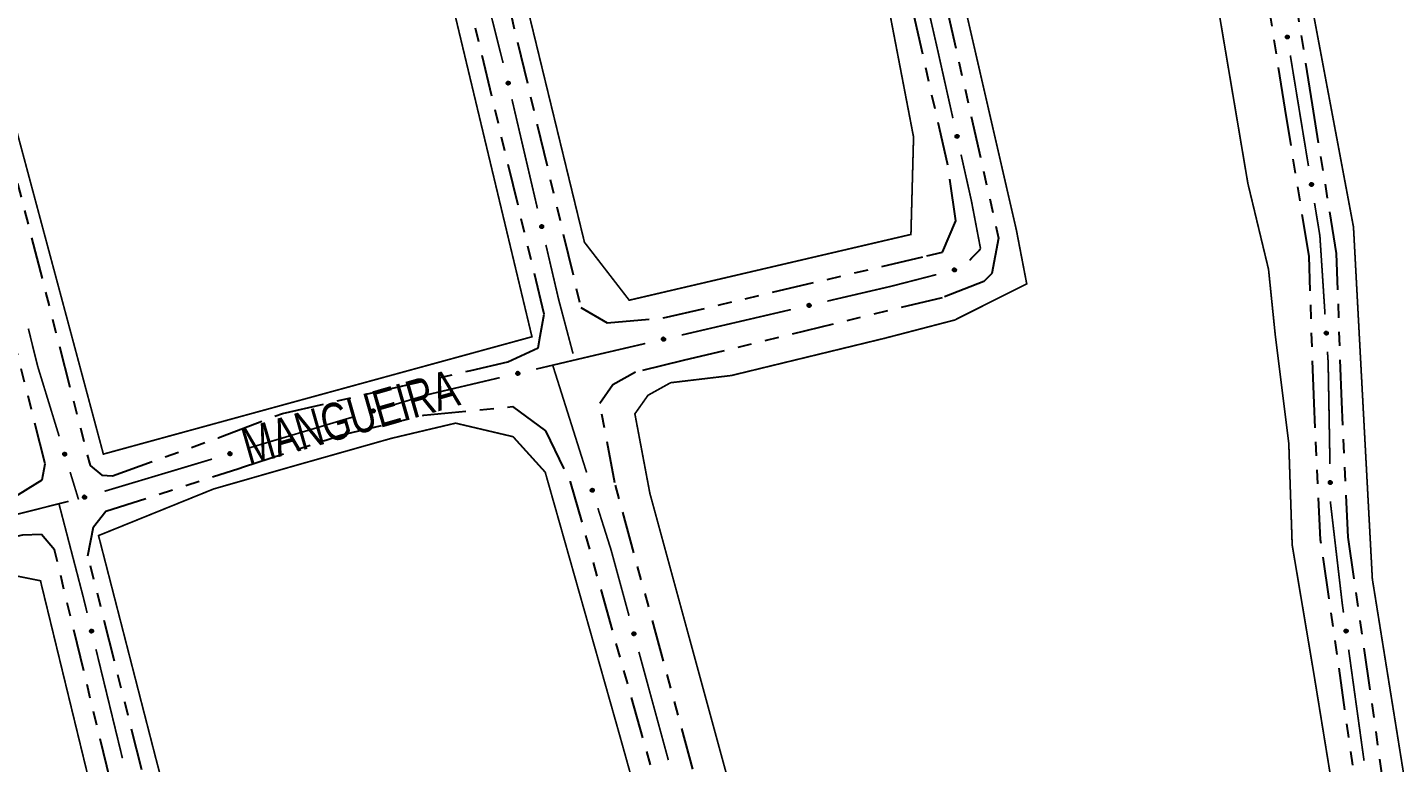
# Model space of a CAD drawing. Extents: x 212200 to 214553, y 4880545 to 4882659.
# Drawn here: x 213276.2 to 213422.7, y 4881777 to 4881855.7 of the extents above; entities that cross this region are included whole.
import ezdxf

# ---------------------------------------------------------------- set-up
doc = ezdxf.new("R2010")
doc.units = 0
doc.header["$LTSCALE"] = 1.5
doc.header["$MEASUREMENT"] = 0
doc.linetypes.add('TRACO_12', pattern=[2.5, 2, -0.5])
doc.linetypes.add('TRACO_25', pattern=[8, 3, -1, 1, -1, 1, -1])
for name, color, linetype in [('RU-QUADRA', 210, 'CONTINUOUS'), ('SV-EIXO-RUA-N-PAV', 6, 'CONTINUOUS'), ('SV-RUA-NAO-PAV', 7, 'CONTINUOUS'), ('SV-TXT-RUA-N-PAV', 7, 'CONTINUOUS')]:
    doc.layers.add(name, color=color, linetype=linetype)
doc.styles.add('ARIAL', font='ARIAL.SHX')

msp = doc.modelspace()

# ---------------------------------------------------------------- linework, layer by layer
at = {"layer": 'RU-QUADRA', "linetype": 'Continuous', "const_width": 0.18, "flags": 128}
msp.add_lwpolyline([(213589.483479, 4882129.917046), (213611.222499, 4882076.068097), (213645.127392, 4881970.364606), (213677.320817, 4881867.484334), (213699.574662, 4881811.211047), (213523.77, 4881775.09), (213487.36, 4881768.02), (213476.5, 4881765.91), (213448.68, 4881760.51), (213438.9, 4881758.61), (213426.44, 4881757.34), (213420.13, 4881796.67), (213418.11, 4881834.36), (213405.88, 4881899.45), (213398.99, 4881925.25), (213398.44, 4881927.31), (213392.77, 4881966.88), (213383.49, 4882024.07), (213380.17, 4882042.2), (213377.26, 4882058.16), (213375.61, 4882067.16), (213369.86, 4882089.67), (213429.802243, 4882111.445881)], dxfattribs=at)
at = {"layer": 'RU-QUADRA', "linetype": 'TRACO_12', "const_width": 0.18, "flags": 128}
for points in [[(213344.778858, 4881366.276218), (213378.799979, 4881374.044821), (213396.852874, 4881374.817639), (213478.953712, 4881379.8545), (213474.924223, 4881403.024061), (213469.887362, 4881436.771031), (213458.302581, 4881503.257599), (213447.725172, 4881582.840006), (213445.041887, 4881600.656325), (213445.947015, 4881606.268115), (213445.584964, 4881615.500416), (213443.050607, 4881628.172201), (213439.430097, 4881641.206037), (213436.352663, 4881654.511412), (213432.913179, 4881676.415497), (213424.04, 4881720.13), (213420.06, 4881746.92), (213416.62, 4881769.64), (213413.91, 4881786.3), (213411.55, 4881800.33), (213411.19, 4881811.19), (213409.741914, 4881822.774616), (213409.02, 4881829.83), (213406.81, 4881839.02), (213400.09, 4881878.83), (213395.74, 4881904.23), (213392.64, 4881917.97), (213389.95, 4881935.66), (213384.95, 4881968.42), (213379.07, 4882006.96), (213374.51, 4882036.01), (213370.41, 4882056.76), (213364.068246, 4882088.857105), (213326.173552, 4882079.914974), (213344.45, 4881998.51), (213356.54, 4881944.19), (213367.46, 4881897.23), (213373.36, 4881871.74), (213382.04, 4881834.04), (213383.15, 4881828.27), (213375.44, 4881824.4), (213367.96, 4881822.45), (213351.54, 4881818.46), (213345.05, 4881817.69), (213342.628249, 4881816.344882), (213341.223762, 4881814.35693), (213342.83, 4881805.84), (213357.5, 4881752.05), (213364.62, 4881726.72), (213382.045012, 4881666.64012), (213390.19116, 4881636.318349), (213401.414741, 4881597.759917), (213405.397302, 4881591.967101), (213408.941341, 4881583.847378), (213407.430283, 4881579.314203), (213301.152511, 4881554.633584), (213317.361297, 4881478.650507), (213322.418793, 4881457.280693)], [(213330.211244, 4881822.607145), (213315.8, 4881882.9), (213300.36, 4881950.1), (213296.01, 4881967.53), (213284.6, 4882016.05), (213272.795043, 4882067.308442), (213249.59873, 4882063.602054), (213224.35807, 4882059.569014), (213234.15, 4882016.92), (213241.13, 4881986.55), (213248.15, 4881956.7), (213255.98, 4881923.41), (213260.66, 4881903.55), (213270.48, 4881861.82), (213284.35493, 4881810.047881), (213305.973968, 4881815.968968)], [(213341.223762, 4881577.485061), (213348.826833, 4881578.390188), (213388.652443, 4881587.079412), (213391.1868, 4881594.501458), (213390.643724, 4881599.751197), (213386.480137, 4881612.785033), (213380.144245, 4881633.783992), (213376.885786, 4881647.994494), (213367.472459, 4881679.311905), (213353.714521, 4881729.45597), (213339.594532, 4881779.962085), (213331.62941, 4881808.11155), (213328.189926, 4881811.913086), (213322.035058, 4881813.36129), (213315.156089, 4881811.73206), (213304.294559, 4881808.654627), (213296.155072, 4881806.317949), (213283.836316, 4881801.328206), (213290.009848, 4881777.319057), (213314.069936, 4881686.190875), (213326.37967, 4881635.141683), (213333.982742, 4881604.638886)], [(213232.463787, 4881790.360215), (213230.791194, 4881785.063672), (213232.823333, 4881768.749712), (213244.509946, 4881723.761306), (213269.818353, 4881615.295533), (213280.272056, 4881569.85677), (213284.732302, 4881559.821215), (213289.75008, 4881561.215042), (213294.767857, 4881564.281462), (213310.378721, 4881567.905412), (213324.595757, 4881571.250597), (213330.449831, 4881576.825906), (213324.595757, 4881603.866151), (213308.706128, 4881668.679111), (213277.623784, 4881796.493054), (213269.260822, 4881798.165647), (213254.486255, 4881795.099227), (213245.286996, 4881792.869104), (213239.154157, 4881791.754042)]]:
    msp.add_lwpolyline(points, close=True, dxfattribs=at)
at = {"layer": 'RU-QUADRA', "linetype": 'Continuous', "const_width": 0.18, "flags": 128}
msp.add_lwpolyline([(213317.490828, 4882078.238887), (213327.85, 4882035.26), (213330.85, 4882022.05), (213334.22, 4882007.61), (213336.97, 4881995.77), (213347.94, 4881946.37), (213356.11, 4881912.29), (213363.43, 4881880.32), (213368.5, 4881857.22), (213371.04, 4881843.98), (213370.76, 4881833.56), (213340.618665, 4881826.51971), (213335.83, 4881832.72), (213325.97, 4881873.28), (213310.76, 4881937.08), (213299.21, 4881987.68), (213296.45, 4881999.04), (213292.95, 4882013.45), (213289.84, 4882026.22), (213278.68, 4882068.25), (213304.55, 4882075.91)], close=True, dxfattribs=at)
at = {"layer": 'SV-EIXO-RUA-N-PAV', "const_width": 0.18}
for points in [[(213324.190346, 4881863.549153), (213327.122327, 4881851.912853)], [(213372.608854, 4881857.711096), (213373.501051, 4881853.811867)], [(213373.501051, 4881853.811867), (213373.562091, 4881853.545097)], [(213373.562091, 4881853.545097), (213375.250082, 4881846.005406)], [(213411.353954, 4881852.717424), (213413.293964, 4881840.875281)], [(213328.069084, 4881848.026671), (213330.794183, 4881836.34019)], [(213376.123971, 4881842.102033), (213377.216333, 4881837.222818)], [(213377.216333, 4881837.222818), (213377.23203, 4881837.152706)], [(213377.23203, 4881837.152706), (213378.154147, 4881832.311591)], [(213413.940634, 4881836.9279), (213414.425636, 4881833.967364)], [(213414.425636, 4881833.967364), (213414.513807, 4881833.429153)], [(213414.513807, 4881833.429153), (213415.06522, 4881824.992539)], [(213331.702549, 4881832.444696), (213333.065099, 4881826.601456)], [(213378.21068, 4881832.014792), (213377.034854, 4881830.789974)], [(213378.154147, 4881832.311591), (213378.21068, 4881832.014792)], [(213373.472905, 4881829.258396), (213369.599796, 4881828.258884)], [(213368.66884, 4881828.018637), (213361.813697, 4881826.422356)], [(213369.599796, 4881828.258884), (213368.66884, 4881828.018637)], [(213333.065099, 4881826.601456), (213333.068403, 4881826.587286)], [(213333.068403, 4881826.587286), (213334.605003, 4881820.802438)], [(213357.917923, 4881825.51519), (213346.230603, 4881822.793692)], [(213276.326564, 4881823.482648), (213277.289474, 4881819.600277)], [(213342.33483, 4881821.886526), (213337.465113, 4881820.752569)], [(213277.289474, 4881819.600277), (213277.334371, 4881819.419256)], [(213337.148148, 4881820.678761), (213330.651795, 4881819.146741)], [(213337.465113, 4881820.752569), (213337.148148, 4881820.678761)], [(213415.326101, 4881821.001056), (213415.391321, 4881820.003185)], [(213415.391321, 4881820.003185), (213415.401086, 4881819.85378)], [(213415.401086, 4881819.85378), (213415.591413, 4881809.005173)], [(213277.334371, 4881819.419256), (213279.624545, 4881811.948928)], [(213326.75859, 4881818.228615), (213319.945481, 4881816.621896)], [(213332.445096, 4881819.52314), (213336.058672, 4881808.080148)], [(213319.945481, 4881816.621896), (213319.165451, 4881816.437943)], [(213319.165451, 4881816.437943), (213315.141922, 4881815.238267)], [(213311.308686, 4881814.09533), (213301.725597, 4881811.237987)], [(213301.386639, 4881811.136921), (213299.809681, 4881810.664172)], [(213301.725597, 4881811.237987), (213301.386639, 4881811.136921)], [(213295.97815, 4881809.515533), (213284.483558, 4881806.069616)], [(213280.796964, 4881808.124607), (213281.676279, 4881805.256366)], [(213280.631254, 4881804.996285), (213268.99552, 4881802.062056)], [(213281.676279, 4881805.256366), (213281.69752, 4881805.18708)], [(213415.661578, 4881805.005788), (213415.66727, 4881804.681304)], [(213279.61983, 4881804.667657), (213282.139945, 4881794.990415)], [(213337.263198, 4881804.265818), (213338.467723, 4881800.451487)], [(213415.66727, 4881804.681304), (213416.904351, 4881794.077757)], [(213338.467723, 4881800.451487), (213338.678166, 4881799.785086)], [(213338.678166, 4881799.785086), (213340.597318, 4881792.74067)], [(213282.139945, 4881794.990415), (213282.216942, 4881794.694746)], [(213282.216942, 4881794.694746), (213282.616923, 4881793.048161)], [(213416.904351, 4881794.077757), (213416.909461, 4881794.033952)], [(213416.909461, 4881794.033952), (213417.040746, 4881793.087113)], [(213283.561124, 4881789.161197), (213286.393729, 4881777.500308)], [(213341.648741, 4881788.881329), (213344.803009, 4881777.303307)], [(213417.590112, 4881789.125018), (213419.23821, 4881777.238733)]]:
    msp.add_lwpolyline(points, dxfattribs=at)
at = {"layer": 'SV-EIXO-RUA-N-PAV'}
for points in [[(213411.116023, 4881854.850702), (213411.156143, 4881854.82273), (213411.184904, 4881854.790486), (213411.201152, 4881854.756688), (213411.207722, 4881854.723078), (213411.210571, 4881854.687936), (213411.205626, 4881854.651872), (213411.191272, 4881854.613061), (213411.163494, 4881854.572618), (213411.128527, 4881854.545326), (213411.096244, 4881854.527624), (213411.061592, 4881854.518756), (213411.027407, 4881854.51656), (213410.990116, 4881854.522935), (213410.950926, 4881854.537866), (213410.910936, 4881854.566781), (213410.882956, 4881854.598586), (213410.868099, 4881854.63169), (213410.859403, 4881854.666583), (213410.856925, 4881854.702495), (213410.861983, 4881854.737868), (213410.877087, 4881854.777298), (213410.906149, 4881854.816391), (213410.937552, 4881854.84466), (213410.970438, 4881854.859978), (213411.004984, 4881854.867765), (213411.040196, 4881854.871051), (213411.076655, 4881854.86759), (213411.116023, 4881854.850702)], [(213327.740985, 4881849.918454), (213327.78288, 4881849.893218), (213327.813727, 4881849.862963), (213327.832192, 4881849.830323), (213327.840988, 4881849.797226), (213327.846172, 4881849.762352), (213327.843643, 4881849.726039), (213327.831908, 4881849.686357), (213327.806888, 4881849.644153), (213327.773818, 4881849.614591), (213327.742787, 4881849.594776), (213327.708803, 4881849.583617), (213327.67484, 4881849.579148), (213327.637207, 4881849.583023), (213327.59711, 4881849.595308), (213327.55528, 4881849.621493), (213327.525243, 4881849.651362), (213327.508212, 4881849.683402), (213327.49721, 4881849.717638), (213327.492343, 4881849.753304), (213327.495032, 4881849.788936), (213327.507474, 4881849.829285), (213327.533865, 4881849.870228), (213327.563314, 4881849.900528), (213327.595106, 4881849.918004), (213327.629055, 4881849.928077), (213327.66397, 4881849.933703), (213327.700579, 4881849.932679), (213327.740985, 4881849.918454)], [(213375.763058, 4881844.217979), (213375.804728, 4881844.192374), (213375.835306, 4881844.161847), (213375.853481, 4881844.129046), (213375.861984, 4881844.095872), (213375.866861, 4881844.060954), (213375.86401, 4881844.024664), (213375.851925, 4881843.985088), (213375.826533, 4881843.943106), (213375.793202, 4881843.913837), (213375.761997, 4881843.894298), (213375.727916, 4881843.88344), (213375.693916, 4881843.879271), (213375.656318, 4881843.883479), (213375.616331, 4881843.896118), (213375.574735, 4881843.922672), (213375.544962, 4881843.952805), (213375.528215, 4881843.984994), (213375.517516, 4881844.019326), (213375.512965, 4881844.055034), (213375.515969, 4881844.090641), (213375.528767, 4881844.130879), (213375.555519, 4881844.171587), (213375.585235, 4881844.201624), (213375.61718, 4881844.218819), (213375.651217, 4881844.228591), (213375.68618, 4881844.233908), (213375.722779, 4881844.232561), (213375.763058, 4881844.217979)], [(213413.702703, 4881839.061177), (213413.742823, 4881839.033205), (213413.771584, 4881839.000961), (213413.787832, 4881838.967163), (213413.794402, 4881838.933553), (213413.79725, 4881838.898411), (213413.792306, 4881838.862348), (213413.777951, 4881838.823537), (213413.750174, 4881838.783094), (213413.715206, 4881838.755802), (213413.682924, 4881838.7381), (213413.648272, 4881838.729231), (213413.614087, 4881838.727036), (213413.576796, 4881838.733411), (213413.537606, 4881838.748341), (213413.497616, 4881838.777257), (213413.469636, 4881838.809061), (213413.454778, 4881838.842165), (213413.446083, 4881838.877058), (213413.443605, 4881838.91297), (213413.448662, 4881838.948343), (213413.463767, 4881838.987774), (213413.492829, 4881839.026866), (213413.524232, 4881839.055135), (213413.557118, 4881839.070453), (213413.591663, 4881839.07824), (213413.626875, 4881839.081526), (213413.663335, 4881839.078065), (213413.702703, 4881839.061177)], [(213331.322942, 4881834.557368), (213331.364837, 4881834.532133), (213331.395684, 4881834.501878), (213331.414149, 4881834.469238), (213331.422945, 4881834.436141), (213331.42813, 4881834.401267), (213331.4256, 4881834.364954), (213331.413865, 4881834.325272), (213331.388845, 4881834.283068), (213331.355775, 4881834.253505), (213331.324744, 4881834.233691), (213331.29076, 4881834.222532), (213331.256797, 4881834.218062), (213331.219164, 4881834.221938), (213331.179067, 4881834.234223), (213331.137238, 4881834.260408), (213331.1072, 4881834.290277), (213331.090169, 4881834.322316), (213331.079167, 4881834.356552), (213331.0743, 4881834.392219), (213331.076989, 4881834.42785), (213331.089431, 4881834.4682), (213331.115822, 4881834.509143), (213331.145271, 4881834.539442), (213331.177063, 4881834.556919), (213331.211012, 4881834.566991), (213331.245927, 4881834.572617), (213331.282536, 4881834.571594), (213331.322942, 4881834.557368)], [(213375.576089, 4881829.687466), (213375.551844, 4881829.64499), (213375.52232, 4881829.613442), (213375.490123, 4881829.594217), (213375.457241, 4881829.584647), (213375.422499, 4881829.578645), (213375.386136, 4881829.580322), (213375.34619, 4881829.591123), (213375.30341, 4881829.615146), (213375.27308, 4881829.647514), (213375.252543, 4881829.678071), (213375.24059, 4881829.711784), (213375.235325, 4881829.745632), (213375.238316, 4881829.783346), (213375.249657, 4881829.82372), (213375.274853, 4881829.866152), (213375.304009, 4881829.896883), (213375.33564, 4881829.914661), (213375.369609, 4881829.926463), (213375.405151, 4881829.932165), (213375.440836, 4881829.930313), (213375.481467, 4881829.918821), (213375.523018, 4881829.893398), (213375.553999, 4881829.864668), (213375.572217, 4881829.833295), (213375.583083, 4881829.799591), (213375.589527, 4881829.764818), (213375.589363, 4881829.728195), (213375.576089, 4881829.687466)], [(213360.030712, 4881825.894146), (213360.005464, 4881825.852258), (213359.975199, 4881825.821421), (213359.942553, 4881825.802967), (213359.909454, 4881825.794181), (213359.874578, 4881825.789007), (213359.838266, 4881825.791547), (213359.798588, 4881825.803295), (213359.756391, 4881825.828327), (213359.726839, 4881825.861407), (213359.707034, 4881825.892444), (213359.695885, 4881825.926431), (213359.691426, 4881825.960395), (213359.695313, 4881825.998027), (213359.707611, 4881826.038121), (213359.733809, 4881826.079942), (213359.763687, 4881826.109971), (213359.795732, 4881826.126992), (213359.829971, 4881826.137983), (213359.865639, 4881826.142839), (213359.90127, 4881826.140139), (213359.941616, 4881826.127685), (213359.982551, 4881826.101281), (213360.012841, 4881826.071823), (213360.030307, 4881826.040025), (213360.04037, 4881826.006073), (213360.045985, 4881825.971156), (213360.04495, 4881825.934548), (213360.030712, 4881825.894146)], [(213415.296136, 4881823.147352), (213415.333354, 4881823.115621), (213415.358854, 4881823.08074), (213415.371748, 4881823.045526), (213415.375028, 4881823.011438), (213415.374456, 4881822.976185), (213415.366038, 4881822.940771), (213415.347988, 4881822.903534), (213415.31642, 4881822.865975), (213415.278971, 4881822.842202), (213415.245124, 4881822.827714), (213415.209775, 4881822.822247), (213415.175539, 4881822.823376), (213415.139041, 4881822.833337), (213415.101484, 4881822.851997), (213415.064486, 4881822.884654), (213415.039722, 4881822.919022), (213415.028144, 4881822.95341), (213415.022873, 4881822.988982), (213415.023888, 4881823.024965), (213415.032352, 4881823.059681), (213415.051208, 4881823.097461), (213415.083924, 4881823.133552), (213415.11792, 4881823.158642), (213415.152136, 4881823.1707), (213415.187274, 4881823.175101), (213415.222639, 4881823.174957), (213415.258591, 4881823.167977), (213415.296136, 4881823.147352)], [(213344.447618, 4881822.265482), (213344.42237, 4881822.223595), (213344.392105, 4881822.192757), (213344.35946, 4881822.174303), (213344.32636, 4881822.165517), (213344.291485, 4881822.160343), (213344.255172, 4881822.162884), (213344.215494, 4881822.174631), (213344.173298, 4881822.199664), (213344.143745, 4881822.232743), (213344.12394, 4881822.263781), (213344.112792, 4881822.297768), (213344.108333, 4881822.331731), (213344.11222, 4881822.369363), (213344.124517, 4881822.409457), (213344.150715, 4881822.451278), (213344.180593, 4881822.481307), (213344.212638, 4881822.498328), (213344.246878, 4881822.50932), (213344.282546, 4881822.514175), (213344.318176, 4881822.511476), (213344.358522, 4881822.499021), (213344.399457, 4881822.472617), (213344.429747, 4881822.443159), (213344.447214, 4881822.411362), (213344.457276, 4881822.377409), (213344.462891, 4881822.342493), (213344.461857, 4881822.305884), (213344.447618, 4881822.265482)], [(213328.870304, 4881818.613516), (213328.845174, 4881818.571558), (213328.814996, 4881818.540635), (213328.782403, 4881818.522089), (213328.749328, 4881818.51321), (213328.714467, 4881818.507938), (213328.678148, 4881818.510376), (213328.638437, 4881818.522012), (213328.59617, 4881818.546926), (213328.566524, 4881818.579922), (213328.546632, 4881818.610903), (213328.535388, 4881818.644859), (213328.530834, 4881818.67881), (213328.534614, 4881818.716453), (213328.546799, 4881818.756581), (213328.572879, 4881818.798476), (213328.602673, 4881818.828588), (213328.63467, 4881818.845699), (213328.668878, 4881818.856787), (213328.704532, 4881818.861743), (213328.74017, 4881818.859144), (213328.780551, 4881818.846803), (213328.82156, 4881818.820514), (213328.851933, 4881818.791142), (213328.869489, 4881818.759394), (213328.879647, 4881818.725469), (213328.88536, 4881818.690569), (213328.884429, 4881818.653958), (213328.870304, 4881818.613516)], [(213313.394448, 4881814.602362), (213313.3718, 4881814.559013), (213313.343471, 4881814.526389), (213313.312011, 4881814.505978), (213313.279508, 4881814.495192), (213313.245013, 4881814.487901), (213313.208613, 4881814.488224), (213313.168293, 4881814.497531), (213313.124649, 4881814.519945), (213313.093135, 4881814.551162), (213313.071475, 4881814.580934), (213313.058276, 4881814.614179), (213313.051755, 4881814.647807), (213313.053341, 4881814.685606), (213313.063172, 4881814.726375), (213313.086772, 4881814.769715), (213313.114764, 4881814.801509), (213313.145712, 4881814.820452), (213313.179218, 4881814.83351), (213313.214524, 4881814.840531), (213313.250253, 4881814.840008), (213313.291283, 4881814.830036), (213313.333751, 4881814.806176), (213313.36578, 4881814.778619), (213313.385152, 4881814.747945), (213313.397265, 4881814.714669), (213313.404998, 4881814.68016), (213313.406197, 4881814.643556), (213313.394448, 4881814.602362)], [(213280.273887, 4881810.206403), (213280.317408, 4881810.184089), (213280.35025, 4881810.156012), (213280.370902, 4881810.12471), (213280.381939, 4881810.092291), (213280.389495, 4881810.057854), (213280.389452, 4881810.021452), (213280.380456, 4881809.981062), (213280.358379, 4881809.937246), (213280.327405, 4881809.905493), (213280.297801, 4881809.883605), (213280.264659, 4881809.87015), (213280.231081, 4881809.86337), (213280.193271, 4881809.864665), (213280.152428, 4881809.874181), (213280.108907, 4881809.897447), (213280.076899, 4881809.925194), (213280.057718, 4881809.955995), (213280.044403, 4881809.989399), (213280.03711, 4881810.02465), (213280.037358, 4881810.060382), (213280.047014, 4881810.101487), (213280.070546, 4881810.144138), (213280.097856, 4881810.176378), (213280.128379, 4881810.195986), (213280.161561, 4881810.208355), (213280.19601, 4881810.216353), (213280.232603, 4881810.217834), (213280.273887, 4881810.206403)], [(213298.063155, 4881810.025667), (213298.040572, 4881809.982285), (213298.012291, 4881809.949618), (213297.980862, 4881809.929161), (213297.948375, 4881809.918326), (213297.913891, 4881809.910985), (213297.877491, 4881809.911253), (213297.837157, 4881809.9205), (213297.793479, 4881809.942849), (213297.761919, 4881809.974019), (213297.740215, 4881810.003759), (213297.726966, 4881810.036984), (213297.720396, 4881810.070603), (213297.721925, 4881810.108404), (213297.731695, 4881810.149188), (213297.755231, 4881810.192563), (213297.783176, 4881810.224399), (213297.814095, 4881810.243387), (213297.847582, 4881810.256495), (213297.882877, 4881810.263568), (213297.918607, 4881810.263099), (213297.959651, 4881810.253188), (213298.002155, 4881810.229391), (213298.034225, 4881810.201882), (213298.053643, 4881810.171237), (213298.065806, 4881810.137979), (213298.07359, 4881810.103481), (213298.074843, 4881810.066879), (213298.063155, 4881810.025667)], [(213415.734038, 4881807.15107), (213415.769701, 4881807.1176), (213415.793507, 4881807.081542), (213415.804707, 4881807.045753), (213415.806357, 4881807.011547), (213415.804104, 4881806.976362), (213415.794006, 4881806.94139), (213415.7742, 4881806.905057), (213415.740877, 4881806.869047), (213415.702336, 4881806.847087), (213415.667836, 4881806.83423), (213415.632267, 4881806.830456), (213415.598123, 4881806.833217), (213415.562142, 4881806.844908), (213415.525518, 4881806.865338), (213415.49012, 4881806.899723), (213415.467023, 4881806.935233), (213415.4571, 4881806.970134), (213415.453531, 4881807.005917), (213415.456262, 4881807.041811), (213415.466373, 4881807.076083), (213415.48701, 4881807.112921), (213415.52141, 4881807.14741), (213415.556564, 4881807.17085), (213415.591317, 4881807.181261), (213415.626625, 4881807.183981), (213415.661942, 4881807.18215), (213415.69752, 4881807.173463), (213415.734038, 4881807.15107)], [(213282.509973, 4881805.356522), (213282.485493, 4881805.314181), (213282.455795, 4881805.282797), (213282.423492, 4881805.26375), (213282.390558, 4881805.254362), (213282.355783, 4881805.248552), (213282.31943, 4881805.250431), (213282.279544, 4881805.261452), (213282.236898, 4881805.285711), (213282.206747, 4881805.318246), (213282.18638, 4881805.348917), (213282.174613, 4881805.382695), (213282.169535, 4881805.416572), (213282.172735, 4881805.454268), (213282.184299, 4881805.49458), (213282.20973, 4881805.536872), (213282.239055, 4881805.56744), (213282.270784, 4881805.585043), (213282.304818, 4881805.596657), (213282.340391, 4881805.602163), (213282.376065, 4881805.600114), (213282.416631, 4881805.588397), (213282.458041, 4881805.562744), (213282.488864, 4881805.533843), (213282.506907, 4881805.50237), (213282.517587, 4881805.468607), (213282.523838, 4881805.433798), (213282.523472, 4881805.397177), (213282.509973, 4881805.356522)], [(213336.722639, 4881806.343143), (213336.766347, 4881806.321196), (213336.799424, 4881806.293396), (213336.820338, 4881806.262269), (213336.831647, 4881806.229944), (213336.839492, 4881806.195571), (213336.839755, 4881806.159171), (213336.831099, 4881806.118706), (213336.809391, 4881806.074706), (213336.778685, 4881806.042694), (213336.749266, 4881806.020558), (213336.716238, 4881806.006824), (213336.682719, 4881805.999763), (213336.644899, 4881806.00074), (213336.603977, 4881806.009913), (213336.560263, 4881806.032812), (213336.528022, 4881806.060288), (213336.508584, 4881806.090927), (213336.494987, 4881806.124218), (213336.487399, 4881806.159406), (213336.487346, 4881806.195139), (213336.496656, 4881806.236324), (213336.519829, 4881806.279171), (213336.546867, 4881806.31164), (213336.577224, 4881806.331504), (213336.610301, 4881806.344151), (213336.644681, 4881806.352439), (213336.681261, 4881806.354227), (213336.722639, 4881806.343143)], [(213283.162077, 4881791.270284), (213283.204203, 4881791.245435), (213283.235327, 4881791.215465), (213283.254091, 4881791.182997), (213283.263192, 4881791.149982), (213283.268698, 4881791.115158), (213283.266503, 4881791.078823), (213283.255133, 4881791.039035), (213283.230504, 4881790.996602), (213283.197707, 4881790.966736), (213283.166859, 4881790.946637), (213283.13298, 4881790.935165), (213283.09906, 4881790.930383), (213283.061393, 4881790.933912), (213283.021184, 4881790.945827), (213282.979115, 4881790.971626), (213282.948804, 4881791.001217), (213282.931478, 4881791.033098), (213282.920161, 4881791.067231), (213282.914966, 4881791.102852), (213282.917327, 4881791.138507), (213282.929397, 4881791.178969), (213282.95541, 4881791.220153), (213282.984579, 4881791.250722), (213283.016208, 4881791.268491), (213283.050064, 4881791.278876), (213283.084925, 4881791.284823), (213283.121542, 4881791.284137), (213283.162077, 4881791.270284)], [(213341.191471, 4881790.978563), (213341.234269, 4881790.95489), (213341.266211, 4881790.925793), (213341.285866, 4881790.893856), (213341.295877, 4881790.861106), (213341.302345, 4881790.826447), (213341.301156, 4881790.790065), (213341.290892, 4881790.749978), (213341.267447, 4881790.706879), (213341.235489, 4881790.676117), (213341.20521, 4881790.655172), (213341.171661, 4881790.642767), (213341.137886, 4881790.637048), (213341.100136, 4881790.639532), (213341.059612, 4881790.65033), (213341.016846, 4881790.674955), (213340.985727, 4881790.703696), (213340.967526, 4881790.735085), (213340.955268, 4881790.768892), (213340.94909, 4881790.804355), (213340.950462, 4881790.840062), (213340.961408, 4881790.880843), (213340.986271, 4881790.922731), (213341.014582, 4881790.954096), (213341.045708, 4881790.972733), (213341.079263, 4881790.984051), (213341.113946, 4881790.990961), (213341.150568, 4881790.991288), (213341.191471, 4881790.978563)], [(213417.404733, 4881791.263503), (213417.444152, 4881791.234553), (213417.472112, 4881791.20161), (213417.487523, 4881791.167423), (213417.493264, 4881791.133662), (213417.495248, 4881791.09846), (213417.489417, 4881791.062529), (213417.474113, 4881791.024083), (213417.445349, 4881790.984336), (213417.40972, 4881790.957912), (213417.377012, 4881790.94101), (213417.342152, 4881790.932996), (213417.307924, 4881790.931642), (213417.270801, 4881790.938933), (213417.23199, 4881790.954823), (213417.192723, 4881790.984713), (213417.165534, 4881791.017197), (213417.151496, 4881791.050656), (213417.143661, 4881791.085753), (213417.142067, 4881791.121714), (213417.147994, 4881791.156952), (213417.164063, 4881791.195999), (213417.194078, 4881791.234365), (213417.226167, 4881791.261853), (213417.25942, 4881791.276357), (213417.294147, 4881791.283292), (213417.329429, 4881791.285711), (213417.365792, 4881791.281354), (213417.404733, 4881791.263503)]]:
    msp.add_lwpolyline(points, close=True, dxfattribs=at)
for points in [[(213410.893748, 4881854.793303), (213410.969524, 4881854.533322)], [(213410.906149, 4881854.816391), (213410.990116, 4881854.522935)], [(213410.921213, 4881854.828222), (213411.006962, 4881854.524245)], [(213410.937552, 4881854.84466), (213411.027407, 4881854.51656)], [(213410.953797, 4881854.848769), (213411.043517, 4881854.520555)], [(213410.970438, 4881854.859978), (213411.061592, 4881854.518756)], [(213410.987705, 4881854.861238), (213411.076055, 4881854.524503)], [(213411.004984, 4881854.867765), (213411.096244, 4881854.527624)], [(213411.024283, 4881854.865847), (213411.113341, 4881854.541673)], [(213411.040196, 4881854.871051), (213411.128527, 4881854.545326)], [(213411.05905, 4881854.86463), (213411.145704, 4881854.563567)], [(213411.076655, 4881854.86759), (213411.163494, 4881854.572618)], [(213411.0947, 4881854.858025), (213411.174957, 4881854.596014)], [(213411.116023, 4881854.850702), (213411.191272, 4881854.613061)], [(213411.137257, 4881854.834578), (213411.196837, 4881854.639697)], [(213411.156143, 4881854.82273), (213411.205626, 4881854.651872)], [(213411.172618, 4881854.80442), (213411.205694, 4881854.678481)], [(213411.184904, 4881854.790486), (213411.210571, 4881854.687936)], [(213410.856925, 4881854.702495), (213410.882956, 4881854.598586)], [(213410.860783, 4881854.716001), (213410.895426, 4881854.588936)], [(213410.861983, 4881854.737868), (213410.910936, 4881854.566781)], [(213410.872773, 4881854.752533), (213410.929219, 4881854.559904)], [(213410.877087, 4881854.777298), (213410.950926, 4881854.537866)], [(213327.492343, 4881849.753304), (213327.525243, 4881849.651362)], [(213327.495032, 4881849.788936), (213327.55528, 4881849.621493)], [(213327.495292, 4881849.767038), (213327.538328, 4881849.642565)], [(213327.50482, 4881849.804288), (213327.573981, 4881849.61585)], [(213327.507474, 4881849.829285), (213327.59711, 4881849.595308)], [(213327.523031, 4881849.846365), (213327.615969, 4881849.592014)], [(213327.533865, 4881849.870228), (213327.637207, 4881849.583023)], [(213327.548107, 4881849.883037), (213327.653928, 4881849.585453)], [(213327.563314, 4881849.900528), (213327.67484, 4881849.579148)], [(213327.579249, 4881849.905711), (213327.690648, 4881849.584208)], [(213327.595106, 4881849.918004), (213327.708803, 4881849.583617)], [(213327.61225, 4881849.920412), (213327.722851, 4881849.590316)], [(213327.629055, 4881849.928077), (213327.742787, 4881849.594776)], [(213327.64844, 4881849.92745), (213327.758909, 4881849.609933)], [(213327.66397, 4881849.933703), (213327.773818, 4881849.614591)], [(213327.683211, 4881849.928552), (213327.789741, 4881849.633936)], [(213327.700579, 4881849.932679), (213327.806888, 4881849.644153)], [(213327.719222, 4881849.924339), (213327.816766, 4881849.66826)], [(213327.740985, 4881849.918454), (213327.831908, 4881849.686357)], [(213327.763247, 4881849.903781), (213327.835686, 4881849.713305)], [(213327.78288, 4881849.893218), (213327.843643, 4881849.726039)], [(213327.800539, 4881849.876047), (213327.841937, 4881849.752593)], [(213327.813727, 4881849.862963), (213327.846172, 4881849.762352)], [(213375.512965, 4881844.055034), (213375.544962, 4881843.952805)], [(213375.515969, 4881844.090641), (213375.574735, 4881843.922672)], [(213375.516035, 4881844.068741), (213375.557969, 4881843.943893)], [(213375.525893, 4881844.105906), (213375.593385, 4881843.916864)], [(213375.528767, 4881844.130879), (213375.616331, 4881843.896118)], [(213375.544475, 4881844.14782), (213375.63516, 4881843.892657)], [(213375.555519, 4881844.171587), (213375.656318, 4881843.883479)], [(213375.569874, 4881844.184269), (213375.67306, 4881843.885761)], [(213375.585235, 4881844.201624), (213375.693916, 4881843.879271)], [(213375.601215, 4881844.206667), (213375.709767, 4881843.884191)], [(213375.61718, 4881844.218819), (213375.727916, 4881843.88344)], [(213375.634345, 4881844.221076), (213375.742023, 4881843.890014)], [(213375.651217, 4881844.228591), (213375.761997, 4881843.894298)], [(213375.670595, 4881844.227793), (213375.778253, 4881843.909312)], [(213375.68618, 4881844.233908), (213375.793202, 4881843.913837)], [(213375.705375, 4881844.228588), (213375.809296, 4881843.933041)], [(213375.722779, 4881844.232561), (213375.826533, 4881843.943106)], [(213375.741347, 4881844.224057), (213375.836623, 4881843.967125)], [(213375.763058, 4881844.217979), (213375.851925, 4881843.985088)], [(213375.785189, 4881844.203109), (213375.855941, 4881844.012001)], [(213375.804728, 4881844.192374), (213375.86401, 4881844.024664)], [(213375.822234, 4881844.175047), (213375.862539, 4881844.051232)], [(213375.835306, 4881844.161847), (213375.866861, 4881844.060954)], [(213413.443605, 4881838.91297), (213413.469636, 4881838.809061)], [(213413.447462, 4881838.926476), (213413.482106, 4881838.799411)], [(213413.448662, 4881838.948343), (213413.497616, 4881838.777257)], [(213413.459453, 4881838.963008), (213413.515899, 4881838.77038)], [(213413.463767, 4881838.987774), (213413.537606, 4881838.748341)], [(213413.480428, 4881839.003778), (213413.556204, 4881838.743798)], [(213413.492829, 4881839.026866), (213413.576796, 4881838.733411)], [(213413.507893, 4881839.038697), (213413.593641, 4881838.734721)], [(213413.524232, 4881839.055135), (213413.614087, 4881838.727036)], [(213413.540477, 4881839.059245), (213413.630196, 4881838.73103)], [(213413.557118, 4881839.070453), (213413.648272, 4881838.729231)], [(213413.574385, 4881839.071713), (213413.662735, 4881838.734978)], [(213413.591663, 4881839.07824), (213413.682924, 4881838.7381)], [(213413.610963, 4881839.076323), (213413.700021, 4881838.752148)], [(213413.626875, 4881839.081526), (213413.715206, 4881838.755802)], [(213413.64573, 4881839.075105), (213413.732384, 4881838.774043)], [(213413.663335, 4881839.078065), (213413.750174, 4881838.783094)], [(213413.68138, 4881839.068501), (213413.761637, 4881838.806489)], [(213413.702703, 4881839.061177), (213413.777951, 4881838.823537)], [(213413.723937, 4881839.045053), (213413.783517, 4881838.850172)], [(213413.742823, 4881839.033205), (213413.792306, 4881838.862348)], [(213413.759297, 4881839.014895), (213413.792373, 4881838.888956)], [(213413.771584, 4881839.000961), (213413.79725, 4881838.898411)], [(213331.0743, 4881834.392219), (213331.1072, 4881834.290277)], [(213331.076989, 4881834.42785), (213331.137238, 4881834.260408)], [(213331.077249, 4881834.405952), (213331.120285, 4881834.281479)], [(213331.086777, 4881834.443203), (213331.155938, 4881834.254765)], [(213331.089431, 4881834.4682), (213331.179067, 4881834.234223)], [(213331.104988, 4881834.48528), (213331.197926, 4881834.230929)], [(213331.115822, 4881834.509143), (213331.219164, 4881834.221938)], [(213331.130064, 4881834.521952), (213331.235885, 4881834.224368)], [(213331.145271, 4881834.539442), (213331.256797, 4881834.218062)], [(213331.161206, 4881834.544626), (213331.272605, 4881834.223122)], [(213331.177063, 4881834.556919), (213331.29076, 4881834.222532)], [(213331.194207, 4881834.559327), (213331.304808, 4881834.22923)], [(213331.211012, 4881834.566991), (213331.324744, 4881834.233691)], [(213331.230397, 4881834.566365), (213331.340866, 4881834.248848)], [(213331.245927, 4881834.572617), (213331.355775, 4881834.253505)], [(213331.265168, 4881834.567467), (213331.371698, 4881834.272851)], [(213331.282536, 4881834.571594), (213331.388845, 4881834.283068)], [(213331.301179, 4881834.563254), (213331.398723, 4881834.307175)], [(213331.322942, 4881834.557368), (213331.413865, 4881834.325272)], [(213331.345204, 4881834.542695), (213331.417643, 4881834.35222)], [(213331.364837, 4881834.532133), (213331.4256, 4881834.364954)], [(213331.382496, 4881834.514962), (213331.423894, 4881834.391508)], [(213331.395684, 4881834.501878), (213331.42813, 4881834.401267)], [(213375.523018, 4881829.893398), (213375.238316, 4881829.783346)], [(213375.498906, 4881829.903669), (213375.246806, 4881829.804789)], [(213375.481467, 4881829.918821), (213375.249657, 4881829.82372)], [(213375.456414, 4881829.920887), (213375.269651, 4881829.847324)], [(213375.440836, 4881829.930313), (213375.274853, 4881829.866152)], [(213375.41895, 4881829.929539), (213375.295521, 4881829.883595)], [(213375.405151, 4881829.932165), (213375.304009, 4881829.896883)], [(213375.553999, 4881829.864668), (213375.235325, 4881829.745632)], [(213375.572217, 4881829.833295), (213375.24059, 4881829.711784)], [(213375.559555, 4881829.848859), (213375.240754, 4881829.729948)], [(213375.536157, 4881829.87946), (213375.241138, 4881829.766686)], [(213375.575027, 4881829.816211), (213375.247616, 4881829.697897)], [(213375.583083, 4881829.799591), (213375.252543, 4881829.678071)], [(213375.582911, 4881829.780197), (213375.268074, 4881829.662309)], [(213375.589527, 4881829.764818), (213375.27308, 4881829.647514)], [(213375.584829, 4881829.745461), (213375.292794, 4881829.632048)], [(213375.589363, 4881829.728195), (213375.30341, 4881829.615146)], [(213375.581462, 4881829.709362), (213375.327742, 4881829.605837)], [(213375.576089, 4881829.687466), (213375.34619, 4881829.591123)], [(213375.561942, 4881829.664866), (213375.373219, 4881829.587979)], [(213375.551844, 4881829.64499), (213375.386136, 4881829.580322)], [(213375.535091, 4881829.626934), (213375.412642, 4881829.582651)], [(213375.52232, 4881829.613442), (213375.422499, 4881829.578645)], [(213360.012841, 4881826.071823), (213359.691426, 4881825.960395)], [(213359.982551, 4881826.101281), (213359.695313, 4881825.998027)], [(213360.030307, 4881826.040025), (213359.695885, 4881825.926431)], [(213360.018019, 4881826.055886), (213359.696481, 4881825.944586)], [(213359.995355, 4881826.087035), (213359.697738, 4881825.981306)], [(213360.03271, 4881826.02288), (213359.70258, 4881825.912381)], [(213359.95869, 4881826.112122), (213359.704311, 4881826.019263)], [(213360.04037, 4881826.006073), (213359.707034, 4881825.892444)], [(213359.941616, 4881826.127685), (213359.707611, 4881826.038121)], [(213360.039737, 4881825.986688), (213359.722186, 4881825.876317)], [(213360.045985, 4881825.971156), (213359.726839, 4881825.861407)], [(213359.916619, 4881826.130346), (213359.72816, 4881826.061243)], [(213359.90127, 4881826.140139), (213359.733809, 4881826.079942)], [(213360.040828, 4881825.951917), (213359.746179, 4881825.845477)], [(213359.879372, 4881826.139886), (213359.754886, 4881826.096888)], [(213360.04495, 4881825.934548), (213359.756391, 4881825.828327)], [(213359.865639, 4881826.142839), (213359.763687, 4881826.109971)], [(213360.036604, 4881825.915908), (213359.780495, 4881825.818443)], [(213360.030712, 4881825.894146), (213359.798588, 4881825.803295)], [(213360.016032, 4881825.871888), (213359.825534, 4881825.799509)], [(213360.005464, 4881825.852258), (213359.838266, 4881825.791547)], [(213359.988287, 4881825.834605), (213359.86482, 4881825.793245)], [(213359.975199, 4881825.821421), (213359.874578, 4881825.789007)], [(213415.023888, 4881823.024965), (213415.039722, 4881822.919022)], [(213415.029037, 4881823.038034), (213415.051197, 4881822.908208)], [(213415.032352, 4881823.059681), (213415.064486, 4881822.884654)], [(213415.044514, 4881823.073231), (213415.082016, 4881822.876037)], [(213415.051208, 4881823.097461), (213415.101484, 4881822.851997)], [(213415.069343, 4881823.111775), (213415.119554, 4881822.845672)], [(213415.083924, 4881823.133552), (213415.139041, 4881822.833337)], [(213415.100064, 4881823.143866), (213415.155935, 4881822.833008)], [(213415.11792, 4881823.158642), (213415.175539, 4881822.823376)], [(213415.134487, 4881823.161158), (213415.19196, 4881822.82579)], [(213415.152136, 4881823.1707), (213415.209775, 4881822.822247)], [(213415.169444, 4881823.17028), (213415.224728, 4881822.826565)], [(213415.187274, 4881823.175101), (213415.245124, 4881822.827714)], [(213415.206297, 4881823.171321), (213415.263502, 4881822.840038)], [(213415.222639, 4881823.174957), (213415.278971, 4881822.842202)], [(213415.240782, 4881823.166738), (213415.297837, 4881822.858692)], [(213415.258591, 4881823.167977), (213415.31642, 4881822.865975)], [(213415.275624, 4881823.156708), (213415.330097, 4881822.888149)], [(213415.296136, 4881823.147352), (213415.347988, 4881822.903534)], [(213415.315707, 4881823.129244), (213415.35611, 4881822.929505)], [(213415.333354, 4881823.115621), (213415.366038, 4881822.940771)], [(213415.347976, 4881823.0958), (213415.368685, 4881822.967247)], [(213415.358854, 4881823.08074), (213415.374456, 4881822.976185)], [(213344.429747, 4881822.443159), (213344.108333, 4881822.331731)], [(213344.399457, 4881822.472617), (213344.11222, 4881822.369363)], [(213344.447214, 4881822.411362), (213344.112792, 4881822.297768)], [(213344.434926, 4881822.427222), (213344.113388, 4881822.315922)], [(213344.412261, 4881822.458371), (213344.114645, 4881822.352642)], [(213344.449617, 4881822.394216), (213344.119486, 4881822.283718)], [(213344.375597, 4881822.483458), (213344.121217, 4881822.390599)], [(213344.457276, 4881822.377409), (213344.12394, 4881822.263781)], [(213344.358522, 4881822.499021), (213344.124517, 4881822.409457)], [(213344.456643, 4881822.358025), (213344.139092, 4881822.247653)], [(213344.462891, 4881822.342493), (213344.143745, 4881822.232743)], [(213344.333526, 4881822.501682), (213344.145067, 4881822.432579)], [(213344.318176, 4881822.511476), (213344.150715, 4881822.451278)], [(213344.457735, 4881822.323253), (213344.163086, 4881822.216814)], [(213344.296278, 4881822.511222), (213344.171792, 4881822.468224)], [(213344.461857, 4881822.305884), (213344.173298, 4881822.199664)], [(213344.282546, 4881822.514175), (213344.180593, 4881822.481307)], [(213344.453511, 4881822.287244), (213344.197402, 4881822.189779)], [(213344.447618, 4881822.265482), (213344.215494, 4881822.174631)], [(213344.432939, 4881822.243225), (213344.242441, 4881822.170845)], [(213344.42237, 4881822.223595), (213344.255172, 4881822.162884)], [(213344.405194, 4881822.205941), (213344.281727, 4881822.164582)], [(213344.392105, 4881822.192757), (213344.291485, 4881822.160343)], [(213328.851933, 4881818.791142), (213328.530834, 4881818.67881)], [(213328.82156, 4881818.820514), (213328.534614, 4881818.716453)], [(213328.869489, 4881818.759394), (213328.535388, 4881818.644859)], [(213328.857156, 4881818.77522), (213328.535933, 4881818.663015)], [(213328.834404, 4881818.806305), (213328.537086, 4881818.699738)], [(213328.87194, 4881818.742255), (213328.542122, 4881818.630828)], [(213328.797669, 4881818.831288), (213328.543552, 4881818.737714)], [(213328.879647, 4881818.725469), (213328.546632, 4881818.610903)], [(213328.780551, 4881818.846803), (213328.546799, 4881818.756581)], [(213328.879068, 4881818.706083), (213328.561829, 4881818.594819)], [(213328.88536, 4881818.690569), (213328.566524, 4881818.579922)], [(213328.755547, 4881818.849394), (213328.567283, 4881818.779761)], [(213328.74017, 4881818.859144), (213328.572879, 4881818.798476)], [(213328.880258, 4881818.671315), (213328.58591, 4881818.564047)], [(213328.718273, 4881818.858829), (213328.593908, 4881818.815481)], [(213328.884429, 4881818.653958), (213328.59617, 4881818.546926)], [(213328.704532, 4881818.861743), (213328.602673, 4881818.828588)], [(213328.876135, 4881818.635294), (213328.620301, 4881818.537109)], [(213328.870304, 4881818.613516), (213328.638437, 4881818.522012)], [(213328.855687, 4881818.591217), (213328.665393, 4881818.518302)], [(213328.845174, 4881818.571558), (213328.678148, 4881818.510376)], [(213328.828047, 4881818.553856), (213328.704697, 4881818.512149)], [(213328.814996, 4881818.540635), (213328.714467, 4881818.507938)], [(213313.36578, 4881814.778619), (213313.051755, 4881814.647807)], [(213313.333751, 4881814.806176), (213313.053341, 4881814.685606)], [(213313.347399, 4881814.792737), (213313.056781, 4881814.669064)], [(213313.371921, 4881814.763027), (213313.057764, 4881814.632336)], [(213313.385152, 4881814.747945), (213313.058276, 4881814.614179)], [(213313.309274, 4881814.815543), (213313.061028, 4881814.707351)], [(213313.291283, 4881814.830036), (213313.063172, 4881814.726375)], [(213313.388596, 4881814.730978), (213313.065814, 4881814.600563)], [(213313.397265, 4881814.714669), (213313.071475, 4881814.580934)], [(213313.26617, 4881814.831168), (213313.082274, 4881814.750707)], [(213313.250253, 4881814.840008), (213313.086772, 4881814.769715)], [(213313.397815, 4881814.695282), (213313.087582, 4881814.565761)], [(213313.404998, 4881814.68016), (213313.093135, 4881814.551162)], [(213313.228411, 4881814.83842), (213313.106777, 4881814.787914)], [(213313.401024, 4881814.660642), (213313.113411, 4881814.536441)], [(213313.214524, 4881814.840531), (213313.114764, 4881814.801509)], [(213313.406197, 4881814.643556), (213313.124649, 4881814.519945)], [(213313.399003, 4881814.624442), (213313.149311, 4881814.511548)], [(213313.394448, 4881814.602362), (213313.168293, 4881814.497531)], [(213313.381152, 4881814.579251), (213313.19542, 4881814.495394)], [(213313.3718, 4881814.559013), (213313.208613, 4881814.488224)], [(213313.355731, 4881814.540346), (213313.235015, 4881814.491537)], [(213313.343471, 4881814.526389), (213313.245013, 4881814.487901)], [(213280.03711, 4881810.02465), (213280.076899, 4881809.925194)], [(213280.037358, 4881810.060382), (213280.108907, 4881809.897447)], [(213280.039114, 4881810.038553), (213280.090555, 4881809.917311)], [(213280.046075, 4881810.076367), (213280.12795, 4881809.893095)], [(213280.047014, 4881810.101487), (213280.152428, 4881809.874181)], [(213280.061368, 4881810.11959), (213280.171468, 4881809.872184)], [(213280.070546, 4881810.144138), (213280.193271, 4881809.864665)], [(213280.083879, 4881810.157889), (213280.209787, 4881809.868232)], [(213280.097856, 4881810.176378), (213280.231081, 4881809.86337)], [(213280.113399, 4881810.182639), (213280.246506, 4881809.869498)], [(213280.128379, 4881810.195986), (213280.264659, 4881809.87015)], [(213280.145319, 4881810.19956), (213280.278216, 4881809.877792)], [(213280.161561, 4881810.208355), (213280.297801, 4881809.883605)], [(213280.180943, 4881810.209054), (213280.31285, 4881809.899828)], [(213280.19601, 4881810.216353), (213280.327405, 4881809.905493)], [(213280.215558, 4881810.21253), (213280.34197, 4881809.925881)], [(213280.232603, 4881810.217834), (213280.358379, 4881809.937246)], [(213280.251772, 4881810.210787), (213280.366586, 4881809.961972)], [(213280.273887, 4881810.206403), (213280.380456, 4881809.981062)], [(213280.297099, 4881810.193285), (213280.382384, 4881810.008204)], [(213280.317408, 4881810.184089), (213280.389452, 4881810.021452)], [(213280.336199, 4881810.168164), (213280.385935, 4881810.047828)], [(213280.35025, 4881810.156012), (213280.389495, 4881810.057854)], [(213298.034225, 4881810.201882), (213297.720396, 4881810.070603)], [(213298.002155, 4881810.229391), (213297.721925, 4881810.108404)], [(213298.015824, 4881810.215972), (213297.725389, 4881810.091867)], [(213298.040389, 4881810.186299), (213297.726428, 4881810.055141)], [(213298.053643, 4881810.171237), (213297.726966, 4881810.036984)], [(213297.977664, 4881810.238721), (213297.729579, 4881810.13016)], [(213297.959651, 4881810.253188), (213297.731695, 4881810.149188)], [(213298.057112, 4881810.154275), (213297.734525, 4881810.02338)], [(213298.065806, 4881810.137979), (213297.740215, 4881810.003759)], [(213297.934537, 4881810.254283), (213297.750761, 4881810.173548)], [(213297.918607, 4881810.263099), (213297.755231, 4881810.192563)], [(213298.066385, 4881810.118593), (213297.756344, 4881809.98861)], [(213298.07359, 4881810.103481), (213297.761919, 4881809.974019)], [(213297.896767, 4881810.261479), (213297.775208, 4881810.210792)], [(213298.069645, 4881810.083957), (213297.782217, 4881809.959328)], [(213297.882877, 4881810.263568), (213297.783176, 4881810.224399)], [(213298.074843, 4881810.066879), (213297.793479, 4881809.942849)], [(213298.067678, 4881810.047755), (213297.818154, 4881809.934489)], [(213298.063155, 4881810.025667), (213297.837157, 4881809.9205)], [(213298.049894, 4881810.002537), (213297.864287, 4881809.918404)], [(213298.040572, 4881809.982285), (213297.877491, 4881809.911253)], [(213298.024531, 4881809.963594), (213297.903887, 4881809.914606)], [(213298.012291, 4881809.949618), (213297.913891, 4881809.910985)], [(213415.456262, 4881807.041811), (213415.467023, 4881806.935233)], [(213415.462029, 4881807.054619), (213415.47797, 4881806.923884)], [(213415.466373, 4881807.076083), (213415.49012, 4881806.899723)], [(213415.479167, 4881807.089038), (213415.507219, 4881806.890279)], [(213415.48701, 4881807.112921), (213415.525518, 4881806.865338)], [(213415.505807, 4881807.126353), (213415.543265, 4881806.858158)], [(213415.52141, 4881807.14741), (213415.562142, 4881806.844908)], [(213415.538024, 4881807.156942), (213415.579001, 4881806.843773)], [(213415.556564, 4881807.17085), (213415.598123, 4881806.833217)], [(213415.573232, 4881807.172572), (213415.614641, 4881806.834845)], [(213415.591317, 4881807.181261), (213415.632267, 4881806.830456)], [(213415.608585, 4881807.180016), (213415.647408, 4881806.834055)], [(213415.626625, 4881807.183981), (213415.667836, 4881806.83423)], [(213415.645445, 4881807.179298), (213415.686782, 4881806.845664)], [(213415.661942, 4881807.18215), (213415.702336, 4881806.847087)], [(213415.679673, 4881807.173075), (213415.721966, 4881806.862658)], [(213415.69752, 4881807.173463), (213415.740877, 4881806.869047)], [(213415.713996, 4881807.161394), (213415.755596, 4881806.890542)], [(213415.734038, 4881807.15107), (213415.7742, 4881806.905057)], [(213415.752723, 4881807.13205), (213415.783552, 4881806.93061)], [(213415.769701, 4881807.1176), (213415.794006, 4881806.94139)], [(213415.783361, 4881807.097104), (213415.797913, 4881806.96771)], [(213415.793507, 4881807.081542), (213415.804104, 4881806.976362)], [(213282.488864, 4881805.533843), (213282.169535, 4881805.416572)], [(213282.458041, 4881805.562744), (213282.172735, 4881805.454268)], [(213282.506907, 4881805.50237), (213282.174613, 4881805.382695)], [(213282.494332, 4881805.518004), (213282.174878, 4881805.400858)], [(213282.471103, 4881805.548734), (213282.175465, 4881805.437594)], [(213282.433987, 4881805.573148), (213282.181344, 4881805.475665)], [(213282.509623, 4881805.485271), (213282.181562, 4881805.368769)], [(213282.416631, 4881805.588397), (213282.184299, 4881805.49458)], [(213282.517587, 4881805.468607), (213282.18638, 4881805.348917)], [(213282.517308, 4881805.449214), (213282.201823, 4881805.333069)], [(213282.39159, 4881805.590602), (213282.204423, 4881805.518073)], [(213282.523838, 4881805.433798), (213282.206747, 4881805.318246)], [(213282.376065, 4881805.600114), (213282.20973, 4881805.536872)], [(213282.519034, 4881805.414468), (213282.226375, 4881805.302672)], [(213282.354175, 4881805.599461), (213282.230494, 4881805.554199)], [(213282.523472, 4881805.397177), (213282.236898, 4881805.285711)], [(213282.340391, 4881805.602163), (213282.239055, 4881805.56744)], [(213282.515467, 4881805.378388), (213282.261179, 4881805.276267)], [(213282.509973, 4881805.356522), (213282.279544, 4881805.261452)], [(213282.495701, 4881805.334001), (213282.306555, 4881805.258158)], [(213282.485493, 4881805.314181), (213282.31943, 4881805.250431)], [(213282.468641, 4881805.296217), (213282.345949, 4881805.252613)], [(213282.455795, 4881805.282797), (213282.355783, 4881805.248552)], [(213336.487346, 4881806.195139), (213336.560263, 4881806.032812)], [(213336.487399, 4881806.159406), (213336.528022, 4881806.060288)], [(213336.489286, 4881806.173325), (213336.541744, 4881806.052521)], [(213336.495928, 4881806.211197), (213336.579341, 4881806.02862)], [(213336.496656, 4881806.236324), (213336.603977, 4881806.009913)], [(213336.510858, 4881806.254547), (213336.623034, 4881806.008075)], [(213336.519829, 4881806.279171), (213336.644899, 4881806.00074)], [(213336.533046, 4881806.293034), (213336.661384, 4881806.004445)], [(213336.546867, 4881806.31164), (213336.682719, 4881805.999763)], [(213336.562357, 4881806.318031), (213336.698091, 4881806.00602)], [(213336.577224, 4881806.331504), (213336.716238, 4881806.006824)], [(213336.594134, 4881806.33522), (213336.729731, 4881806.014581)], [(213336.610301, 4881806.344151), (213336.749266, 4881806.020558)], [(213336.629677, 4881806.345013), (213336.764178, 4881806.036906)], [(213336.644681, 4881806.352439), (213336.778685, 4881806.042694)], [(213336.664261, 4881806.34878), (213336.793078, 4881806.063204)], [(213336.681261, 4881806.354227), (213336.809391, 4881806.074706)], [(213336.700488, 4881806.347342), (213336.81739, 4881806.0995)], [(213336.722639, 4881806.343143), (213336.831099, 4881806.118706)], [(213336.745961, 4881806.330221), (213336.832798, 4881806.145864)], [(213336.766347, 4881806.321196), (213336.839755, 4881806.159171)], [(213336.785271, 4881806.30543), (213336.836017, 4881806.185516)], [(213336.799424, 4881806.293396), (213336.839492, 4881806.195571)], [(213282.914966, 4881791.102852), (213282.948804, 4881791.001217)], [(213282.917327, 4881791.138507), (213282.979115, 4881790.971626)], [(213282.917789, 4881791.116612), (213282.96197, 4881790.99254)], [(213282.926974, 4881791.153948), (213282.997867, 4881790.966155)], [(213282.929397, 4881791.178969), (213283.021184, 4881790.945827)], [(213282.944796, 4881791.196191), (213283.040072, 4881790.942707)], [(213282.95541, 4881791.220153), (213283.061393, 4881790.933912)], [(213282.969533, 4881791.233093), (213283.078091, 4881790.936496)], [(213282.984579, 4881791.250722), (213283.09906, 4881790.930383)], [(213283.000465, 4881791.256053), (213283.11482, 4881790.935589)], [(213283.016208, 4881791.268491), (213283.13298, 4881790.935165)], [(213283.03333, 4881791.271057), (213283.146965, 4881790.941993)], [(213283.050064, 4881791.278876), (213283.166859, 4881790.946637)], [(213283.069453, 4881791.278428), (213283.182842, 4881790.961941)], [(213283.084925, 4881791.284823), (213283.197707, 4881790.966736)], [(213283.104212, 4881791.27985), (213283.213451, 4881790.986227)], [(213283.121542, 4881791.284137), (213283.230504, 4881790.996602)], [(213283.14026, 4881791.275969), (213283.240159, 4881791.020799)], [(213283.162077, 4881791.270284), (213283.255133, 4881791.039035)], [(213283.184473, 4881791.255816), (213283.258663, 4881791.066016)], [(213283.204203, 4881791.245435), (213283.266503, 4881791.078823)], [(213283.222019, 4881791.228428), (213283.264552, 4881791.10536)], [(213283.235327, 4881791.215465), (213283.268698, 4881791.115158)], [(213340.94909, 4881790.804355), (213340.985727, 4881790.703696)], [(213340.950462, 4881790.840062), (213341.016846, 4881790.674955)], [(213340.95153, 4881790.818188), (213340.999128, 4881790.695387)], [(213340.959678, 4881790.855764), (213341.035742, 4881790.670006)], [(213340.961408, 4881790.880843), (213341.059612, 4881790.65033)], [(213340.976325, 4881790.898484), (213341.07858, 4881790.647734)], [(213340.986271, 4881790.922731), (213341.100136, 4881790.639532)], [(213341.000031, 4881790.936056), (213341.116756, 4881790.642578)], [(213341.014582, 4881790.954096), (213341.137886, 4881790.637048)], [(213341.030315, 4881790.959864), (213341.153496, 4881790.642687)], [(213341.045708, 4881790.972733), (213341.171661, 4881790.642767)], [(213341.062752, 4881790.975772), (213341.185452, 4881790.649979)], [(213341.079263, 4881790.984051), (213341.20521, 4881790.655172)], [(213341.098657, 4881790.984139), (213341.220762, 4881790.670913)], [(213341.113946, 4881790.990961), (213341.235489, 4881790.676117)], [(213341.133364, 4881790.986524), (213341.250688, 4881790.696037)], [(213341.150568, 4881790.991288), (213341.267447, 4881790.706879)], [(213341.169506, 4881790.983642), (213341.276428, 4881790.731334)], [(213341.191471, 4881790.978563), (213341.290892, 4881790.749978)], [(213341.21426, 4881790.964721), (213341.293674, 4881790.777046)], [(213341.234269, 4881790.95489), (213341.301156, 4881790.790065)], [(213341.252549, 4881790.938381), (213341.298472, 4881790.816538)], [(213341.266211, 4881790.925793), (213341.302345, 4881790.826447)], [(213417.142067, 4881791.121714), (213417.165534, 4881791.017197)], [(213417.146256, 4881791.135122), (213417.177763, 4881791.007243)], [(213417.147994, 4881791.156952), (213417.192723, 4881790.984713)], [(213417.159142, 4881791.171348), (213417.210831, 4881790.977389)], [(213417.164063, 4881791.195999), (213417.23199, 4881790.954823)], [(213417.181113, 4881791.211589), (213417.250471, 4881790.949823)], [(213417.194078, 4881791.234365), (213417.270801, 4881790.938933)], [(213417.209429, 4881791.245822), (213417.287673, 4881790.939828)], [(213417.226167, 4881791.261853), (213417.307924, 4881790.931642)], [(213417.242509, 4881791.265562), (213417.324127, 4881790.93524)], [(213417.25942, 4881791.276357), (213417.342152, 4881790.932996)], [(213417.276713, 4881791.277192), (213417.356752, 4881790.938386)], [(213417.294147, 4881791.283292), (213417.377012, 4881790.94101)], [(213417.313393, 4881791.280901), (213417.394449, 4881790.954633)], [(213417.329429, 4881791.285711), (213417.40972, 4881790.957912)], [(213417.34812, 4881791.278828), (213417.427342, 4881790.975725)], [(213417.365792, 4881791.281354), (213417.445349, 4881790.984336)], [(213417.383597, 4881791.271349), (213417.457383, 4881791.007442)], [(213417.404733, 4881791.263503), (213417.474113, 4881791.024083)], [(213417.425564, 4881791.246861), (213417.480332, 4881791.050574)], [(213417.444152, 4881791.234553), (213417.489417, 4881791.062529)], [(213417.460172, 4881791.215843), (213417.49014, 4881791.089128)], [(213417.472112, 4881791.20161), (213417.495248, 4881791.09846)]]:
    msp.add_lwpolyline(points, dxfattribs=at)
at = {"layer": 'SV-RUA-NAO-PAV', "linetype": 'TRACO_25'}
for points in [[(213423.283185, 4881761.066833, 12.733063), (213417.542724, 4881801.168881, 12.541386), (213416.848153, 4881815.638037, 12.198383), (213416.310011, 4881831.525702, 12.198383), (213413.718407, 4881847.434595, 12.188295), (213408.009416, 4881883.619155, 11.875558), (213405.351112, 4881895.497416, 11.835205), (213401.810612, 4881910.053533, 11.704058), (213397.233058, 4881924.788255, 11.704058), (213393.833388, 4881939.428418, 11.522469), (213392.03516, 4881955.044781, 11.45185), (213389.573428, 4881971.947233, 10.886906), (213381.202678, 4882024.593042, 10.614522), (213377.234287, 4882049.704639, 10.03949), (213366.39312, 4882095.883115, 9.121456), (213366.610892, 4882098.714154, 9.121456)], [(213422.299638, 4881747.039393, 12.733063), (213414.591487, 4881800.887448, 12.541386), (213413.88922, 4881815.516912, 12.198383), (213413.356777, 4881831.236334, 12.198383), (213410.794407, 4881846.965768, 12.188295), (213405.098963, 4881883.064467, 11.875558), (213402.467218, 4881894.824048, 11.835205), (213398.955087, 4881909.263536, 11.704058), (213394.372947, 4881924.013018, 11.704058), (213390.91074, 4881938.922487, 11.522469), (213389.098341, 4881954.661916, 11.45185), (213386.645793, 4881971.501308, 10.886906), (213378.277859, 4882024.129413, 10.614522), (213374.324085, 4882049.148512, 10.03949), (213363.506941, 4882097.316796, 9.232427)], [(213324.329942, 4882089.872953, 9.464458), (213322.729904, 4882088.157375, 9.050838), (213322.670457, 4882084.647506, 9.071014), (213356.071905, 4881939.81266, 11.088672), (213380.137717, 4881833.176459, 12.369884), (213379.39981, 4881829.391921, 12.369884), (213378.558505, 4881828.52664, 12.379972), (213374.088945, 4881826.786731, 12.359796), (213346.401928, 4881820.056976, 12.359796), (213341.301422, 4881818.81722, 12.884387), (213338.881724, 4881817.467284, 12.884387), (213337.477237, 4881815.479332, 12.884387)], [(213278.064474, 4882079.188639, 8.606953), (213277.543533, 4882075.808099, 8.647306), (213277.724711, 4882068.248378, 8.728012), (213309.184285, 4881935.833085, 11.189554), (213330.782831, 4881845.278794, 11.189554), (213335.445401, 4881825.730452, 12.773416), (213338.270708, 4881824.097042, 12.80368), (213344.280402, 4881824.616988, 12.894475), (213372.477336, 4881831.264974, 12.894475), (213374.13818, 4881831.656551, 12.359796), (213375.577598, 4881835.026418, 12.359796), (213374.666674, 4881841.136197, 12.359796), (213359.917021, 4881906.253878, 11.825117), (213328.607061, 4882041.08908, 10.190814), (213318.690553, 4882084.987517, 9.111367), (213317.230369, 4882086.507469, 9.081102), (213314.352288, 4882087.28565, 9.030662)], [(213223.012756, 4882069.935117, 8.314393), (213221.456989, 4882067.158751, 8.344658), (213221.307415, 4882064.478851, 8.354746), (213234.446212, 4882005.210964, 9.989048), (213267.729289, 4881868.071073, 12.319443), (213282.928798, 4881808.822149, 13.2173), (213284.195287, 4881807.807965, 13.227388), (213285.325257, 4881807.727961, 13.227388), (213296.646781, 4881811.793494, 13.197124), (213297.104153, 4881811.957735, 13.197124), (213303.533528, 4881814.407606, 13.146683), (213314.361333, 4881816.882845, 12.995358), (213323.670029, 4881819.004356, 12.995358), (213327.631763, 4881819.90726, 12.995358), (213330.881402, 4881821.437184, 12.955005), (213331.103743, 4881822.681996, 12.813769), (213331.520817, 4881825.017048, 12.813769), (213306.825623, 4881927.863394, 11.320703), (213304.786954, 4881936.475983, 10.019313), (213302.614323, 4881945.654513, 10.019313), (213277.536464, 4882054.76126, 8.728012), (213274.424761, 4882068.71838, 8.728012), (213273.513732, 4882075.498135, 8.364834), (213273.842308, 4882078.513504, 8.354746)], [(213164.218169, 4882060.399159, 8.435452), (213162.800448, 4882059.109396, 7.648566), (213162.630829, 4882056.719485, 7.668742), (213173.116981, 4882014.960966, 9.171897), (213189.277586, 4881943.433514, 10.816288), (213209.4997, 4881861.30643, 12.137854), (213221.996513, 4881814.848073, 12.490944), (213223.06726, 4881809.828252, 13.055888), (213223.658127, 4881804.158458, 12.965094), (213223.968823, 4881799.638623, 13.187036), (213225.549151, 4881797.168705, 13.308095), (213228.219227, 4881796.048731, 13.328272), (213232.728962, 4881796.658681, 13.550214), (213238.258583, 4881797.758608, 13.519949), (213244.068269, 4881798.368551, 13.429154), (213274.526046, 4881805.278115, 13.015534), (213277.805608, 4881807.288022, 13.065976), (213278.1175, 4881809.003454, 13.015534), (213263.766896, 4881866.225927, 11.996617), (213234.728521, 4881990.411509, 10.059667), (213217.487824, 4882062.778936, 8.475805), (213215.047256, 4882066.988795, 8.354746), (213212.775022, 4882068.120865, 8.223598)], [(213343.217937, 4881567.726974, 14.125246), (213390.551099, 4881578.157636, 14.04454), (213396.456868, 4881579.475738, 13.721715), (213401.555112, 4881580.467604, 13.721715), (213404.636433, 4881582.36584, 13.721715), (213404.219601, 4881586.325749, 13.721715), (213401.093357, 4881590.910906, 13.721715), (213398.413362, 4881595.1664, 13.721715), (213397.267757, 4881598.481146, 12.884387), (213385.592038, 4881639.984901, 12.884387), (213378.438407, 4881665.413959, 12.884387), (213360.87609, 4881727.842839, 12.884387), (213353.751245, 4881753.169572, 12.884387), (213339.083364, 4881806.957671, 12.833945), (213337.477237, 4881815.479332, 12.773416)], [(213311.883787, 4881683.152407, 13.782245), (213282.7067, 4881799.148293, 13.267742), (213283.286189, 4881802.268175, 13.247565), (213284.602655, 4881803.927846, 13.348448), (213298.83623, 4881808.520586, 13.348448), (213299.354581, 4881808.687842, 13.116418), (213308.261456, 4881811.588251, 13.116418), (213309.733663, 4881812.067656, 13.086153), (213318.652993, 4881814.207524, 13.086153), (213328.122493, 4881815.137434, 13.025623), (213331.652769, 4881812.527509, 13.025623), (213334.313521, 4881807.097694, 13.025623), (213346.140302, 4881765.195977, 12.995358)]]:
    msp.add_polyline3d(points, dxfattribs=at)
msp.add_polyline3d([(213228.829998, 4881790.978914, 13.328272), (213227.340661, 4881787.109066, 13.318183), (213227.721496, 4881781.689264, 13.368625), (213241.139564, 4881727.001206, 13.429154), (213280.074207, 4881560.46713, 13.69145), (213281.544489, 4881558.317201, 13.701538), (213283.763549, 4881556.846647, 13.711626), (213289.984219, 4881558.017162, 13.671273), (213296.143403, 4881561.756987, 13.69145), (213331.442859, 4881570.682076, 13.802422), (213332.700167, 4881573.666331, 13.933569), (213333.409493, 4881577.796174, 13.832686), (213307.604148, 4881681.87248, 13.641008), (213279.12673, 4881799.80829, 13.469507), (213277.746525, 4881801.448238, 13.469507), (213275.684435, 4881801.381686, 13.358537), (213244.748811, 4881794.748681, 13.459419), (213238.679136, 4881794.12874, 13.318183), (213232.82952, 4881793.078813, 13.257653)], close=True, dxfattribs=at)

# ---------------------------------------------------------------- texts
at = {"layer": 'SV-TXT-RUA-N-PAV', "style": 'ARIAL', "width": 0.7}
msp.add_text('MANGUEIRA', height=4, rotation=16, dxfattribs=at).set_placement((213299.923155, 4881808.815243))

doc.saveas('drawing.dxf')
